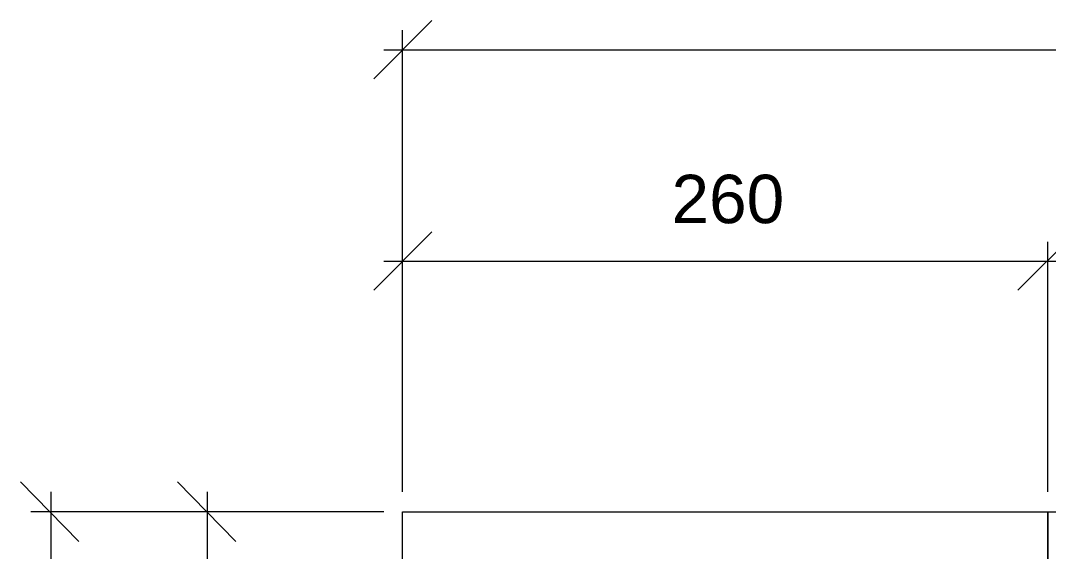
# Model space of a CAD drawing. Header units: millimetres. Extents: x 53 to 176, y -29 to 32.
# Drawn here: x 111.294 to 114.249, y -5.734 to -4.208 of the extents above; entities that cross this region are included whole.
import ezdxf

# ---------------------------------------------------------------- set-up
doc = ezdxf.new("R2010")
doc.units = ezdxf.units.MM
doc.layers.add('15 - Quadro de medição', color=6, linetype='Continuous')
doc.styles.add('Arial0', font='arial.ttf', dxfattribs={"height": 3.14658})

msp = doc.modelspace()

# ---------------------------------------------------------------- linework, layer by layer
at = {"layer": '15 - Quadro de medição', "color": 8, "linetype": 'Continuous', "lineweight": 20, "true_color": 0x000008}
for points in [[(112.4769, -4.2077), (112.3093, -4.3753), (112.3093, -4.3753)], [(112.3917, -5.5625), (112.3917, -4.2356), (112.3917, -4.2356)], [(125.4221, -4.2929), (112.3387, -4.2929), (112.3387, -4.2929)], [(112.4769, -4.8152), (112.3093, -4.9829), (112.3093, -4.9829)], [(114.1614, -4.9829), (114.3304, -4.8152), (114.3304, -4.8152)], [(114.3304, -4.8152), (114.1614, -4.9829), (114.1614, -4.9829)], [(112.3917, -5.5625), (112.3917, -4.8432), (112.3917, -4.8432)], [(114.248, -5.5625), (114.248, -4.8432), (114.248, -4.8432)], [(114.248, -5.5625), (114.248, -4.8432), (114.248, -4.8432)], [(114.3011, -4.9004), (112.3387, -4.9004), (112.3387, -4.9004)], [(116.1574, -4.9004), (114.1908, -4.9004), (114.1908, -4.9004)], [(111.4615, -5.705), (111.2939, -5.5332), (111.2939, -5.5332)], [(111.9127, -5.705), (111.745, -5.5332), (111.745, -5.5332)], [(111.3805, -5.5625), (111.3805, -16.7966), (111.3805, -16.7966)], [(111.8302, -5.5625), (111.8302, -9.3812), (111.8302, -9.3812)], [(112.3387, -5.6198), (111.3232, -5.6198), (111.3232, -5.6198)], [(112.3387, -5.6198), (111.773, -5.6198), (111.773, -5.6198)]]:
    msp.add_lwpolyline(points, dxfattribs=at)
at = {"layer": '15 - Quadro de medição', "color": 7, "linetype": 'Continuous', "lineweight": 20, "true_color": 0x000007}
for points in [[(112.3917, -5.6198), (114.248, -5.6198), (114.248, -9.3282), (112.3917, -9.3282)], [(114.248, -5.6198), (116.1001, -5.6198), (116.1001, -9.3282), (114.248, -9.3282)]]:
    msp.add_lwpolyline(points, close=True, dxfattribs=at)

# ---------------------------------------------------------------- texts
at = {"layer": '15 - Quadro de medição', "color": 7, "true_color": 0x000007, "style": 'Arial0'}
msp.add_text('260', height=0.13909, dxfattribs=at).set_placement((113.1655, -4.79))

doc.saveas('drawing.dxf')
